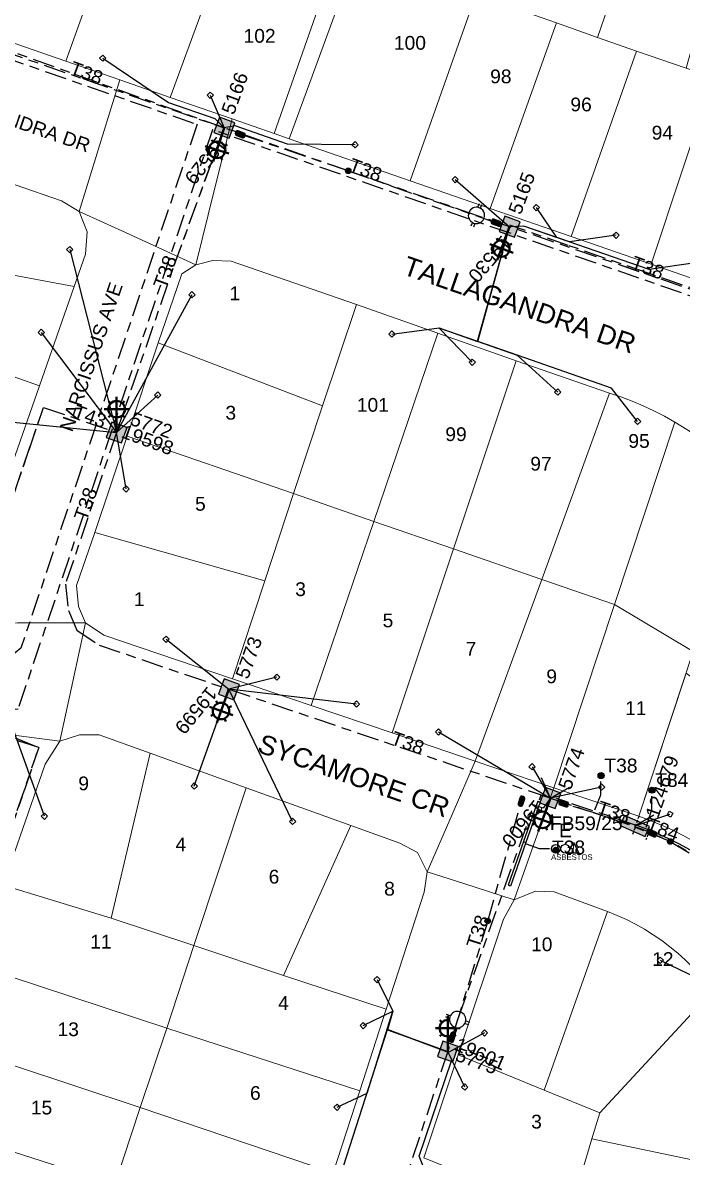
# Model space of a CAD drawing. Header units: metres. Extents: x 301341 to 310479, y 6262403 to 6265281.
# Drawn here: x 302919.6 to 303039.4, y 6264522.2 to 6264728.5 of the extents above; entities that cross this region are included whole.
import ezdxf
from ezdxf.enums import TextEntityAlignment as Align

# ---------------------------------------------------------------- set-up
doc = ezdxf.new("R2010")
doc.units = ezdxf.units.M
doc.linetypes.add('Cable Exist UG', pattern=[8.2, 4, -1.2, 1.8, -1.2])
doc.linetypes.add('DASHED', pattern=[0.75, 0.5, -0.25])
doc.layers.get('0').update_dxf_attribs({"color": 6})
for name, color, linetype in [('_User Miscellaneous10', 7, 'Continuous'), ('_User Miscellaneous11', 7, 'Continuous'), ('_User Miscellaneous8', 7, 'Continuous'), ('_User Miscellaneous9', 7, 'Continuous'), ('_User_HV_Exist', 7, 'Continuous'), ('_User_LV_Exist', 7, 'Continuous'), ('_User_SL_Exist', 7, 'Continuous'), ('Duct_SP_EXT', 7, 'Continuous'), ('Equip_LV_EXT', 7, 'Continuous'), ('Equip_SL_EXT', 7, 'Continuous'), ('Equip_SP_SL_EXT', 7, 'Continuous'), ('Mains_HV_EXT', 7, 'Continuous'), ('Mains_LV_EXT', 7, 'Continuous'), ('Mains_SL_EXT', 7, 'Continuous'), ('Services_SP_EXT', 7, 'Continuous'), ('SupportsUG_SP_LV_EXT', 7, 'Continuous'), ('SupportsUG_SP_LV_SL_EXT', 7, 'Continuous'), ('Trench_SP_EXT', 7, 'Continuous')]:
    doc.layers.add(name, color=color, linetype=linetype)
for name, color, linetype, lineweight in [('Cadastre Buildings_SP_EXT', 9, 'Continuous', 5), ('Cadastre Land Parcels_SP_EXT', 9, 'Continuous', 5), ('Cadastre Road Names_SP_HV_LV_SL_EXT', 9, 'Continuous', 5), ('Cadastre Roads_SP_EXT', 9, 'Continuous', 5)]:
    doc.layers.add(name, color=color, linetype=linetype, lineweight=lineweight)
doc.layers.add('UNKNOWN_FEATURES', color=1, linetype='DASHED', plot=False)
doc.styles.add('COLUMN_LABEL', font='arial.ttf')
doc.styles.add('iecARIAL', font='arial.ttf', dxfattribs={"height": 2})
doc.styles.add('iecNAME', font='times.ttf')
doc.styles.add('POLE_LABEL', font='arial.ttf')
doc.styles.get("Standard").update_dxf_attribs({"font": 'arial.ttf'})

# ---------------------------------------------------------------- blocks, each defined once
blk = doc.blocks.new('COLUMN_EXT')
blk.add_hatch(color=256).paths.add_polyline_path([(-1.49, 1.48), (-1.49, -1.49), (1.48, -1.49), (1.48, 1.48)])
blk.add_lwpolyline([(-1.49, -1.49), (1.48, -1.49), (1.48, 1.48), (-1.49, 1.48)], close=True)
for tag, height, style, flags, p in [('ASSET_NUM', 2.5, 'COLUMN_LABEL', 8, (2, 2)), ('STRUCTURE_PLANT_NUMBER', 0.2, 'POLE_LABEL', 9, (1.81, 0.03)), ('STREET_CODE', 0.2, 'COLUMN_LABEL', 9, (1.81, -0.2))]:
    blk.add_attdef(tag, text='', height=height, dxfattribs=dict(style=style, flags=flags)).set_placement(p, align=Align.MIDDLE_LEFT)
at = {"flags": 9}
for tag, p in [('COLUMN_TYPE', (1.81, -0.4)), ('OWNED_BY', (1.81, -0.6)), ('STATE', (1.81, -0.8)), ('USAGE', (1.81, -1)), ('STREETNAME', (1.81, -1.6)), ('SUBURB', (1.81, -1.8)), ('LEGEND', (1.81, -1.2)), ('LOCATION', (1.81, -1.4)), ('NOTES', (1.81, -2))]:
    blk.add_attdef(tag, text='', height=0.2, dxfattribs=at).set_placement(p, align=Align.MIDDLE_LEFT)
at = {"flags": 1}
blk.add_attdef('Z', (1.81, -2.35), '', height=0.2, dxfattribs=at)
blk = doc.blocks.new('PILLAR_EXT')
blk.add_hatch(color=256).paths.add_polyline_path([(-2.475, 0.99), (-2.475, -0.99), (2.475, -0.99), (2.475, 0.99)])
blk.add_lwpolyline([(-2.475, -0.99), (2.475, -0.99), (2.475, 0.99), (-2.475, 0.99)], close=True)
at = {"style": 'iecARIAL', "flags": 8}
blk.add_attdef('ASSET_NUM', (1.5, 3.5), '', height=2.5, dxfattribs=at)
for tag, p, flags in [('OWNED_BY', (0, -0.2), 9), ('STATE', (0, -0.4), 9), ('SUPPORT_TYPE', (0, -0.6), 9), ('STREETNAME', (0, -1.8), 9), ('SUBURB', (0, -2), 1), ('USAGE', (0, -0.8), 9), ('LEGEND', (0, -1), 9), ('LOCATION', (0, -1.2), 9), ('NOTES', (0, -1.4), 9), ('PARENT', (0, -1.6), 9)]:
    blk.add_attdef(tag, p, '', height=0.2, dxfattribs=dict(flags=flags))
blk = doc.blocks.new('DUCT_EXT')
blk.add_circle((0, 0.8), 0.8)
at = {"flags": 1}
blk.add_attdef('Z', (0, 0), '', height=0.2, dxfattribs=at)
at = {"flags": 9}
for tag, p in [('DUCT_CODE', (0, 0)), ('XSECT_TYPE', (0, -0.2)), ('STATE', (0, -0.6)), ('FB_REFERENCE', (0, -0.4)), ('NOTES', (0, -0.8))]:
    blk.add_attdef(tag, text='', height=0.2, dxfattribs=at).set_placement(p, align=Align.MIDDLE_LEFT)
blk = doc.blocks.new('SL_LANTERN_EXT')
at = {"lineweight": 40}
for p, q in [((0, 1.97), (0, 6.47)), ((-2.25, 4.22), (2.25, 4.22)), ((-1.46, 5.68), (-1.06, 5.28)), ((1.46, 5.68), (1.06, 5.28)), ((-1.46, 2.76), (-1.06, 3.16)), ((0, 0), (0, 2.72)), ((1.46, 2.76), (1.06, 3.16))]:
    blk.add_line(p, q, dxfattribs=at)
blk.add_circle((0, 4.22), 1.5, dxfattribs=at)
at = {"style": 'iecARIAL', "flags": 8}
blk.add_attdef('ASSET_NUM', (1.5, 1.5), '', height=2.5, dxfattribs=at)
for tag, p, height, flags in [('OPERATING_VOLTAGE', (0.98, -1.65), 0.2, 9), ('ORIENTATION', (0.98, -1.85), 0.2, 9), ('OWNED_BY', (0.98, -2.05), 0.2, 9), ('STATE', (0.98, -2.25), 0.2, 9), ('CONSTRUCTED_VOLTAGE', (0.98, -0.65), 0.2, 9), ('CONTROL_TYPE', (0.98, -0.85), 0.2, 9), ('LANTERN_PURPOSE', (0.98, -1.05), 0.2, 9), ('LANTERN_TYPE', (0.98, -1.25), 0.2, 9), ('NO_PHASES', (0.98, -1.45), 0.2, 9), ('LNUMBER', (2.18, -3.25), 2.5, 8), ('USAGE', (0.98, -2.45), 0.2, 9), ('CEXIST', (0.98, -2.65), 0.2, 9), ('CNEW', (0.98, -2.85), 0.2, 9), ('CNUMBER', (0.98, -3.05), 0.2, 9), ('CREMOVE', (0.98, -3.25), 0.2, 9), ('CREPLACE', (0.98, -3.45), 0.2, 9), ('LKINGHEIGHT', (0.98, -3.65), 0.2, 9), ('LBRACKET', (0.98, -3.85), 0.2, 9), ('LBRACKETVOCAB', (0.98, -4.05), 0.2, 9), ('LCATEGORY', (0.98, -4.25), 0.2, 9), ('LCHARGE1', (0.98, -4.45), 0.2, 9), ('LCHARGE1PERCENT', (0.98, -4.65), 0.2, 9), ('LCHARGE2', (0.98, -4.85), 0.2, 9), ('LCHARGE2PERCENT', (0.98, -5.05), 0.2, 9), ('LCHARGE3', (0.98, -5.25), 0.2, 9), ('LCHARGE3PERCENT', (0.98, -5.45), 0.2, 9), ('LEXIST', (0.98, -5.65), 0.2, 9), ('LLAMP', (0.98, -5.85), 0.2, 9), ('LLAMPVOCAB', (0.98, -6.05), 0.2, 9), ('LMAST', (0.98, -6.25), 0.2, 9), ('LMASTVOCAB', (0.98, -6.45), 0.2, 9), ('LNEW', (0.98, -6.65), 0.2, 9), ('LANTNUMBER', (0.98, -6.85), 0.2, 9), ('LOUTREACH', (0.98, -7.25), 0.2, 9), ('LOUTREACHVOCAB', (0.98, -7.45), 0.2, 9), ('LRATECODE', (0.98, -7.65), 0.2, 9), ('LREMOVE', (0.98, -7.85), 0.2, 9), ('LREPLACE', (0.98, -8.05), 0.2, 9), ('LTYPE', (0.98, -8.25), 0.2, 9), ('LTYPEVOCAB', (0.98, -8.45), 0.2, 9), ('STREETNAME', (0.98, -9.25), 0.2, 9), ('SUBURB', (0.98, -9.45), 0.2, 1), ('LEGEND', (0.98, -8.65), 0.2, 9), ('LOCATION', (0.98, -8.85), 0.2, 9), ('NOTES', (0.98, -9.05), 0.2, 9)]:
    blk.add_attdef(tag, p, '', height=height, dxfattribs=dict(flags=flags))
blk = doc.blocks.new('CCP_EXT')
at = {"flags": 9}
for tag, p in [('STATE', (0, -1.8)), ('NOTES', (0, -2))]:
    blk.add_attdef(tag, text='', height=0.2, dxfattribs=at).set_placement(p, align=Align.MIDDLE_LEFT)
blk.add_wipeout([(0, 0.57), (0.57, 0), (0, -0.57), (-0.57, 0)])
blk.add_lwpolyline([(-0.57, 0), (0, 0.57), (0.57, 0), (0, -0.57), (-0.57, 0)])
at = {"flags": 1}
blk.add_attdef('Z', (0, 0), '', height=0.2, dxfattribs=at)
at = {"flags": 9}
for tag, p in [('CCP_TYPE', (0, 0)), ('CONSTRUCTED_VOLTAGE', (0, -0.2)), ('OPERATING_VOLTAGE', (0, -0.6)), ('ORIENTATION', (0, -0.8)), ('OWNED_BY', (0, -1)), ('NO_PHASES', (0, -0.4)), ('USAGE', (0, -1.2)), ('LEGEND', (0, -1.4)), ('LIFE_SUPPORT', (0, -1.6))]:
    blk.add_attdef(tag, text='', height=0.2, dxfattribs=at).set_placement(p, align=Align.MIDDLE_LEFT)
blk = doc.blocks.new('SL_STJ_EXT')
h = blk.add_hatch(color=256)
edge = h.paths.add_edge_path()
edge.add_ellipse((-0.59, 0.13), major_axis=(0.226, 0.226), ratio=1, start_angle=45, end_angle=135)
edge.add_line((-0.91, 0.13), (-0.91, -0.13))
edge.add_ellipse((-0.59, -0.13), major_axis=(0.226, 0.226), ratio=1, start_angle=135, end_angle=225)
edge.add_line((-0.59, -0.45), (0.59, -0.45))
edge.add_ellipse((0.59, -0.13), major_axis=(-0.226, 0.226), ratio=1, start_angle=135, end_angle=225)
edge.add_line((0.91, -0.13), (0.91, 0.13))
edge.add_ellipse((0.59, 0.13), major_axis=(-0.226, 0.226), ratio=1, start_angle=225, end_angle=315)
edge.add_line((0.59, 0.45), (-0.59, 0.45))
blk.add_lwpolyline([(-0.91, 0.13), (-0.91, -0.13, 0.414214), (-0.59, -0.45), (0.59, -0.45, 0.414214), (0.91, -0.13), (0.91, 0.13, 0.414214), (0.59, 0.45), (-0.59, 0.45, 0.414214)], format="xyb", close=True)
at = {"flags": 1}
blk.add_attdef('Z', (0, 0), '', height=0.2, dxfattribs=at)
at = {"flags": 9}
for tag, p in [('ORIENTATION', (0, 0)), ('USAGE', (0, -0.2)), ('LEGEND', (0, -0.4)), ('NOTES', (0, -0.6))]:
    blk.add_attdef(tag, text='', height=0.2, dxfattribs=at).set_placement(p, align=Align.MIDDLE_LEFT)
blk = doc.blocks.new('LV_STJ_EXT')
h = blk.add_hatch(color=256)
edge = h.paths.add_edge_path()
edge.add_ellipse((-0.59, 0.13), major_axis=(0.226, 0.226), ratio=1, start_angle=45, end_angle=135)
edge.add_line((-0.91, 0.13), (-0.91, -0.13))
edge.add_ellipse((-0.59, -0.13), major_axis=(0.226, 0.226), ratio=1, start_angle=135, end_angle=225)
edge.add_line((-0.59, -0.45), (0.59, -0.45))
edge.add_ellipse((0.59, -0.13), major_axis=(-0.226, 0.226), ratio=1, start_angle=135, end_angle=225)
edge.add_line((0.91, -0.13), (0.91, 0.13))
edge.add_ellipse((0.59, 0.13), major_axis=(-0.226, 0.226), ratio=1, start_angle=225, end_angle=315)
edge.add_line((0.59, 0.45), (-0.59, 0.45))
blk.add_lwpolyline([(-0.91, 0.13), (-0.91, -0.13, 0.414214), (-0.59, -0.45), (0.59, -0.45, 0.414214), (0.91, -0.13), (0.91, 0.13, 0.414214), (0.59, 0.45), (-0.59, 0.45, 0.414214)], format="xyb", close=True)
at = {"flags": 1}
blk.add_attdef('Z', (0, 0), '', height=0.2, dxfattribs=at)
at = {"flags": 9}
for tag, p in [('ORIENTATION', (0, 0)), ('USAGE', (0, -0.2)), ('LEGEND', (0, -0.4)), ('NOTES', (0, -0.6))]:
    blk.add_attdef(tag, text='', height=0.2, dxfattribs=at).set_placement(p, align=Align.MIDDLE_LEFT)
blk = doc.blocks.new('WARNING_FEATURE_EXT')
at = {"color": 0}
blk.add_lwpolyline([(-0.99, 0), (0, 1.99), (1, 0)], close=True, dxfattribs=at)
at = {"color": 0, "insert": (0, 0.87), "char_height": 1.5, "attachment_point": 5, "line_spacing_factor": 1.5, "style": 'iecNAME'}
blk.add_mtext_dynamic_manual_height_columns('!', width=1.5, gutter_width=4, heights=[0], dxfattribs=at)
at = {"color": 0, "flags": 1}
for tag, p in [('STATE', (1.19, 2.01)), ('HAZMAT_ID', (1.19, 0.72))]:
    blk.add_attdef(tag, p, '', height=0.8, dxfattribs=at)
at = {"color": 0}
blk.add_attdef('WARNING_TYPE', text='', height=0.8, dxfattribs=at).set_placement((-4.07, -1.22), (4.88, -1.22), align=Align.ALIGNED)
at = {"color": 0, "flags": 1}
blk.add_attdef('WARNING_DESC', text='', height=0.8, dxfattribs=at).set_placement((1.19, -0.56), align=Align.MIDDLE_CENTER)
blk = doc.blocks.new('LV_UG_LINKS_OPEN_EXT')
for p, q in [((-0.25, 1.47), (-0.25, 2.22)), ((0.25, 1.47), (0.25, 2.22)), ((-0.25, -1.47), (-0.25, -2.22)), ((0.25, -1.47), (0.25, -2.22))]:
    blk.add_line(p, q)
at = {"flags": 9}
for tag, p in [('ACTUAL_STATUS', (0, 0)), ('CONSTRUCTED_VOLTAGE', (0, -0.2)), ('OPERATING_VOLTAGE', (0, -0.6)), ('ORIENTATION', (0, -0.8)), ('STATE', (0, -1)), ('SWITCH_TYPE', (0, -1.2)), ('NO_PHASES', (0, -0.4)), ('USAGE', (0, -1.4)), ('NOTES', (0, -1.6))]:
    blk.add_attdef(tag, text='', height=0.2, dxfattribs=at).set_placement(p, align=Align.MIDDLE_LEFT)
at = {"flags": 1}
blk.add_attdef('Z', (0, 0), '', height=0.2, dxfattribs=at)
blk.add_wipeout([(-0.25, 1.47), (-0.43, 1.43), (-0.61, 1.36), (-0.77, 1.28), (-0.93, 1.17), (-1.07, 1.05), (-1.19, 0.9), (-1.29, 0.75), (-1.38, 0.58), (-1.44, 0.4), (-1.48, 0.22), (-1.49, 0.03), (-1.49, -0.16), (-1.45, -0.34), (-1.4, -0.52), (-1.32, -0.69), (-1.23, -0.85), (-1.11, -1), (-0.98, -1.13), (-0.83, -1.24), (-0.66, -1.34), (-0.49, -1.41), (-0.31, -1.46), (-0.13, -1.49), (0.06, -1.49), (0.25, -1.47), (0.43, -1.43), (0.61, -1.36), (0.77, -1.28), (0.93, -1.17), (1.07, -1.05), (1.19, -0.9), (1.29, -0.75), (1.38, -0.58), (1.44, -0.4), (1.48, -0.22), (1.49, -0.03), (1.49, 0.16), (1.45, 0.34), (1.4, 0.52), (1.32, 0.69), (1.23, 0.85), (1.11, 1), (0.98, 1.13), (0.83, 1.24), (0.66, 1.34), (0.49, 1.41), (0.31, 1.46), (0.13, 1.49), (-0.06, 1.49)])
blk.add_lwpolyline([(0, -1.49, 1), (0, 1.49, 1)], format="xyb", close=True)
blk = doc.blocks.new('CABLE_LARGE_EXT')
h = blk.add_hatch(color=256)
edge = h.paths.add_edge_path()
edge.add_arc((0, 0.55), 0.55, 0, 360)
blk.add_circle((0, 0.55), 0.55)
at = {"flags": 1}
blk.add_attdef('Z', (0, 0), '', height=0.2, dxfattribs=at)
at = {"flags": 9}
for tag, p in [('COND_CODE', (0, 0)), ('STATE', (0, -0.4)), ('XSECT_SIZE', (0, -0.6)), ('FB_REFERENCE', (0, -0.2)), ('NOTES', (0, -0.8))]:
    blk.add_attdef(tag, text='', height=0.2, dxfattribs=at).set_placement(p, align=Align.MIDDLE_LEFT)
blk = doc.blocks.new('CONNECTOR_NODE_EXT')
h = blk.add_hatch(color=256)
edge = h.paths.add_edge_path()
edge.add_arc((0, 0), 0.5, 0, 360)
blk.add_circle((0, 0), 0.5)
at = {"flags": 1}
blk.add_attdef('Z', (0, 0), '', height=0.2, dxfattribs=at)
at = {"flags": 9}
for tag, p in [('CONNECTOR_TYPE', (0, 0)), ('CONSTRUCTED_VOLTAGE', (0, -0.2)), ('OPERATING_VOLTAGE', (0, -0.6)), ('ORIENTATION', (0, -0.8)), ('SUBTYPE', (0, -1)), ('NO_PHASES', (0, -0.4)), ('USAGE', (0, -1.2)), ('NOTES', (0, -1.4))]:
    blk.add_attdef(tag, text='', height=0.2, dxfattribs=at).set_placement(p, align=Align.MIDDLE_LEFT)

msp = doc.modelspace()

# ---------------------------------------------------------------- linework, layer by layer
at = {"layer": '_User Miscellaneous10'}
for points in [[(303033.86, 6264587.85), (303033.86, 6264585.4), (303032.79, 6264582.19)], [(303015.33, 6264578.3), (303013.52, 6264578.3), (303011.11, 6264579.14)]]:
    msp.add_lwpolyline(points, dxfattribs=at)
at = {"layer": '_User Miscellaneous11', "linetype": 'Cable Exist UG'}
for points in [[(303015.47, 6264587.51), (303019.38, 6264589.73)], [(303031.01, 6264582.57), (303030.96, 6264582.59), (303015.56, 6264587.78)], [(303030.83, 6264582.45), (303034.89, 6264584.78)], [(303051.24, 6264570.34), (303049.6, 6264571.81), (303047.94, 6264573.21), (303046.23, 6264574.54), (303044.47, 6264575.8), (303042.66, 6264576.99), (303040.81, 6264578.11), (303038.91, 6264579.15), (303036.98, 6264580.13), (303035.01, 6264581.03), (303033, 6264581.84), (303031.01, 6264582.57)]]:
    msp.add_lwpolyline(points, dxfattribs=at)
at = {"layer": '_User_SL_Exist', "linetype": 'Cable Exist UG'}
for points in [[(303004.09, 6264565.16), (303010.22, 6264586.96)], [(303037.25, 6264579.61), (303045.47, 6264574.71), (303051.77, 6264569.39), (303056.83, 6264563.75), (303061.32, 6264557.77)]]:
    msp.add_lwpolyline(points, dxfattribs=at)
at = {"layer": 'Cadastre Buildings_SP_EXT', "linetype": 'Continuous'}
msp.add_lwpolyline([(302936.31, 6264517.28), (302901.03, 6264528.61), (302896.2, 6264514.74), (302931.4, 6264502.47), (302936.31, 6264517.28)], close=True, dxfattribs=at)
at = {"layer": 'Cadastre Land Parcels_SP_EXT', "linetype": 'Continuous'}
for points in [[(303036.03, 6264760.67), (303022.2, 6264765.6), (303009.63, 6264730.87), (303016.59, 6264728.42), (303024.04, 6264725.79), (303036.03, 6264760.67)], [(303050.23, 6264756.05), (303039.55, 6264759.43), (303036.03, 6264760.67), (303024.04, 6264725.79), (303031.13, 6264723.31), (303040.16, 6264720.18), (303050.23, 6264756.05)], [(302955.87, 6264740.8), (302936.78, 6264747.54), (302927.41, 6264721.47), (302937.23, 6264718.05), (302946.36, 6264714.87), (302955.87, 6264740.8)], [(302958.82, 6264739.74), (302955.87, 6264740.8), (302946.36, 6264714.87), (302957.63, 6264710.97), (302965.27, 6264708.33), (302974.37, 6264734.23), (302958.82, 6264739.74)], [(302994.94, 6264735.98), (302980.36, 6264741.11), (302968, 6264707.38), (302989.97, 6264699.72), (303001.91, 6264733.55), (302994.94, 6264735.98)], [(303009.63, 6264730.87), (303001.91, 6264733.55), (302989.97, 6264699.72), (303004.55, 6264694.67), (303016.59, 6264728.42), (303009.63, 6264730.87)], [(303024.04, 6264725.79), (303016.59, 6264728.42), (303004.55, 6264694.67), (303019.26, 6264689.58), (303031.13, 6264723.31), (303024.04, 6264725.79)], [(303045.08, 6264718.47), (303040.16, 6264720.18), (303031.13, 6264723.31), (303019.26, 6264689.58), (303033.78, 6264684.54), (303045.08, 6264718.47)], [(303056.52, 6264702.29), (303060.51, 6264713.07), (303045.08, 6264718.47), (303033.78, 6264684.54), (303048.06, 6264679.62), (303056.52, 6264702.29)], [(302929.84, 6264694.14), (302926.61, 6264696.07), (302901.33, 6264704.8), (302895.16, 6264686.99), (302895.81, 6264686.68), (302928.92, 6264680.52), (302930.99, 6264686.36), (302931.31, 6264690.46), (302929.84, 6264694.14)], [(302928.92, 6264680.52), (302895.81, 6264686.68), (302895.16, 6264686.99), (302890.6, 6264673.8), (302922.64, 6264662.47), (302928.92, 6264680.52)], [(302980.24, 6264677.22), (302957.44, 6264685.09), (302954.14, 6264685.23), (302951.05, 6264684.47), (302948.48, 6264682.82), (302947.63, 6264680.3), (302944.23, 6264670.24), (302974.07, 6264658.81), (302980.24, 6264677.22)], [(302995, 6264672.02), (302980.24, 6264677.22), (302974.07, 6264658.81), (302968.81, 6264642.85), (302983.38, 6264637.81), (302995, 6264672.02)], [(302922.64, 6264662.47), (302890.6, 6264673.8), (302885.25, 6264658.34), (302917.34, 6264647.36), (302922.64, 6264662.47)], [(303009.28, 6264667), (302995, 6264672.02), (302983.38, 6264637.81), (302997.87, 6264632.8), (303009.28, 6264667)], [(302974.07, 6264658.81), (302944.23, 6264670.24), (302938.55, 6264653.32), (302968.81, 6264642.85), (302974.07, 6264658.81)], [(303026.24, 6264661.1), (303009.28, 6264667), (302997.87, 6264632.8), (303013.89, 6264627.25), (303026.24, 6264661.1)], [(303027.11, 6264622.67), (303038.09, 6264655.86), (303036.23, 6264656.91), (303034.3, 6264657.89), (303032.33, 6264658.81), (303030.32, 6264659.66), (303028.29, 6264660.42), (303026.24, 6264661.1), (303013.89, 6264627.25), (303027.11, 6264622.67)], [(303052.21, 6264646.61), (303044.52, 6264651.67), (303042.42, 6264653.11), (303040.29, 6264654.51), (303038.09, 6264655.86), (303027.11, 6264622.67), (303041.44, 6264614.17), (303052.21, 6264646.61)], [(302968.81, 6264642.85), (302938.55, 6264653.32), (302932.67, 6264635.8), (302963.59, 6264627.01), (302968.81, 6264642.85)], [(302983.38, 6264637.81), (302968.81, 6264642.85), (302963.59, 6264627.01), (302957.71, 6264609.17), (302972.01, 6264604.31), (302983.38, 6264637.81)], [(302997.87, 6264632.8), (302983.38, 6264637.81), (302972.01, 6264604.31), (302986.72, 6264599.34), (302997.87, 6264632.8)], [(302963.59, 6264627.01), (302932.67, 6264635.8), (302929.37, 6264626.13), (302929.75, 6264622.33), (302931.01, 6264619.36), (302934.35, 6264617.12), (302957.71, 6264609.17), (302963.59, 6264627.01)], [(303013.89, 6264627.25), (302997.87, 6264632.8), (302986.72, 6264599.34), (303001.83, 6264594.21), (303013.89, 6264627.25)], [(303027.11, 6264622.67), (303013.89, 6264627.25), (303001.83, 6264594.21), (303016.11, 6264589.39), (303027.11, 6264622.67)], [(303041.44, 6264614.17), (303027.11, 6264622.67), (303016.11, 6264589.39), (303031.52, 6264584.19), (303041.44, 6264614.17)], [(303060.32, 6264595.33), (303050.22, 6264602.77), (303040.13, 6264610.21), (303031.52, 6264584.19), (303033.62, 6264583.43), (303035.68, 6264582.59), (303037.71, 6264581.66), (303039.71, 6264580.66), (303041.66, 6264579.58), (303043.57, 6264578.43), (303045.43, 6264577.2), (303047.25, 6264575.9), (303049.01, 6264574.53), (303050.72, 6264573.1), (303052.38, 6264571.6), (303060.32, 6264595.33)], [(302942.77, 6264595.65), (302933.49, 6264598.98), (302929.89, 6264599.01), (302926.31, 6264597.84), (302923.69, 6264593.68), (302916.03, 6264571.66), (302935.68, 6264565.67), (302942.77, 6264595.65)], [(302960.2, 6264589.38), (302942.77, 6264595.65), (302935.68, 6264565.67), (302950.71, 6264560.68), (302960.2, 6264589.38)], [(302979.22, 6264582.55), (302960.2, 6264589.38), (302950.71, 6264560.68), (302966.97, 6264555.28), (302979.22, 6264582.55)], [(302993.09, 6264574.12), (302991.32, 6264577.59), (302988.09, 6264579.33), (302979.22, 6264582.55), (302966.97, 6264555.28), (302985.65, 6264549.16), (302992.56, 6264570.41), (302993.09, 6264574.12)], [(302935.68, 6264565.67), (302916.03, 6264571.66), (302910.98, 6264557.14), (302945.75, 6264545.67), (302950.71, 6264560.68), (302935.68, 6264565.67)], [(303025.84, 6264566.86), (303016.17, 6264570.47), (303012.77, 6264570.6), (303008.89, 6264569.03), (303006.96, 6264565.49), (302998.74, 6264540.81), (303014.37, 6264534.4), (303025.84, 6264566.86)], [(303044.92, 6264552.42), (303043.8, 6264553.91), (303042.6, 6264555.34), (303041.34, 6264556.72), (303040.02, 6264558.04), (303038.63, 6264559.29), (303037.2, 6264560.49), (303035.71, 6264561.61), (303034.17, 6264562.67), (303032.58, 6264563.66), (303030.95, 6264564.57), (303029.28, 6264565.41), (303027.58, 6264566.17), (303025.84, 6264566.86), (303014.37, 6264534.4), (303024.44, 6264530.29), (303044.92, 6264552.42)], [(302966.97, 6264555.28), (302950.71, 6264560.68), (302945.75, 6264545.67), (302980.84, 6264534.27), (302985.65, 6264549.16), (302966.97, 6264555.28)], [(302945.75, 6264545.67), (302910.98, 6264557.14), (302905.98, 6264542.82), (302940.94, 6264531.28), (302945.75, 6264545.67)], [(303051.18, 6264538.87), (303050.99, 6264539.65), (303050.48, 6264541.35), (303049.9, 6264543.03), (303049.24, 6264544.68), (303048.52, 6264546.3), (303047.72, 6264547.89), (303046.86, 6264549.44), (303045.93, 6264550.95), (303044.92, 6264552.42), (303024.44, 6264530.29), (303023.03, 6264525.57), (303051.35, 6264519.64), (303051.82, 6264522.05), (303052.09, 6264523.8), (303052.27, 6264525.57), (303052.39, 6264527.34), (303052.42, 6264529.12), (303052.37, 6264530.89), (303052.25, 6264532.66), (303052.05, 6264534.43), (303051.77, 6264536.18), (303051.42, 6264537.92), (303051.18, 6264538.87)], [(302980.84, 6264534.27), (302945.75, 6264545.67), (302940.94, 6264531.28), (302976.03, 6264519.38), (302980.84, 6264534.27)], [(302940.94, 6264531.28), (302905.98, 6264542.82), (302901.03, 6264528.61), (302936.31, 6264517.28), (302940.94, 6264531.28)], [(303023.03, 6264525.57), (303024.44, 6264530.29), (303014.37, 6264534.4), (302998.74, 6264540.81), (302992.5, 6264522.1), (303018.82, 6264511.46), (303023.03, 6264525.57)], [(302976.03, 6264519.38), (302940.94, 6264531.28), (302936.31, 6264517.28), (302971.42, 6264505.28), (302976.03, 6264519.38)], [(303051.35, 6264519.64), (303023.03, 6264525.57), (303018.82, 6264511.46), (303017.59, 6264507.45), (303047.53, 6264501.14), (303051.35, 6264519.64)]]:
    msp.add_lwpolyline(points, close=True, dxfattribs=at)
at = {"layer": 'Duct_SP_EXT'}
for p, q in [((303013.17, 6264586.93), (303010.58, 6264579.59)), ((303013.63, 6264586.77), (303011.03, 6264579.43)), ((303013.17, 6264586.93), (303013.4, 6264586.85)), ((303013.63, 6264586.77), (303013.4, 6264586.85)), ((303010.58, 6264579.59), (303007.78, 6264571.68)), ((303011.03, 6264579.43), (303008.23, 6264571.52)), ((303010.58, 6264579.59), (303010.8, 6264579.51)), ((303011.03, 6264579.43), (303010.8, 6264579.51)), ((303007.78, 6264571.68), (303008, 6264571.6)), ((303008.23, 6264571.52), (303008, 6264571.6))]:
    msp.add_line(p, q, dxfattribs=at)
at = {"layer": 'Mains_LV_EXT', "linetype": 'Cable Exist UG'}
msp.add_lwpolyline([(302912.23, 6264622.08), (302913.2, 6264626.64), (302914.38, 6264632.18), (302923.37, 6264658.53), (302936.65, 6264653.98)], dxfattribs=at)
at = {"layer": 'Mains_LV_EXT', "linetype": 'Cable Exist UG', "flags": 128}
for points in [[(303015.47, 6264587.51), (303024.7, 6264584.39), (303030.83, 6264582.45)], [(303033.88, 6264581.1), (303033.47, 6264581.31), (303033.47, 6264581.31), (303032.1, 6264581.85), (303030.84, 6264582.31)], [(303033.93, 6264581.14), (303035.37, 6264580.44), (303036.55, 6264579.92), (303038.08, 6264579.24), (303045.61, 6264574.62), (303051.7, 6264569.47), (303056.53, 6264564.21), (303059.17, 6264560.3)]]:
    msp.add_lwpolyline(points, dxfattribs=at)
at = {"layer": 'Mains_SL_EXT', "linetype": 'Cable Exist UG'}
msp.add_lwpolyline([(302912.03, 6264616.08), (302913.11, 6264626.19), (302915.45, 6264635.3), (302923.37, 6264658.53), (302936.65, 6264653.98)], dxfattribs=at)
at = {"layer": 'Services_SP_EXT'}
for points in [[(302917.25, 6264655.9), (302936.65, 6264653.98)], [(302993.89, 6264516.85), (302991.62, 6264522.44), (302997.55, 6264539.95), (302996.84, 6264541.45)]]:
    msp.add_lwpolyline(points, dxfattribs=at)
at = {"layer": 'Trench_SP_EXT', "linetype": 'Cable Exist UG'}
msp.add_lwpolyline([(303015.44, 6264587.52), (303013.71, 6264588.05), (303013.44, 6264587.15)], dxfattribs=at)
at = {"layer": 'UNKNOWN_FEATURES'}
for points in [[(303031.56, 6264584.18), (303030.33, 6264580.72)], [(303033.45, 6264581.66), (303032.84, 6264579.9)]]:
    msp.add_lwpolyline(points, dxfattribs=at)

# ---------------------------------------------------------------- block references
at = {"layer": '_User Miscellaneous10'}
for name, p in [('CABLE_LARGE_EXT', (303033.93, 6264588.39)), ('DUCT_EXT', (303016.47, 6264577.49)), ('CABLE_LARGE_EXT', (303016.47, 6264577.49)), ('DUCT_EXT', (303018.17, 6264577.5))]:
    msp.add_blockref(name, p, dxfattribs=at)
at = {"layer": '_User_SL_Exist'}
for p, rotation in [((303010.22, 6264586.96), 73.22746215362649), ((303017.89, 6264586.52), 161.7022173670384)]:
    msp.add_blockref('SL_STJ_EXT', p, dxfattribs=dict(at, rotation=rotation))
msp.add_blockref('CONNECTOR_NODE_EXT', (303037.25, 6264579.61), dxfattribs=at)
at = {"layer": 'Duct_SP_EXT'}
ref = msp.add_blockref('WARNING_FEATURE_EXT', (303019.67, 6264577.5), dxfattribs=at)
ref.add_attrib('WARNING_TYPE', 'ASBESTOS', (303015.61, 6264576.28), dxfattribs={"layer": '0', "height": 1})
at = {"layer": 'Equip_LV_EXT', "rotation": 335.537799378494}
msp.add_blockref('LV_STJ_EXT', (303033.93, 6264581.14), dxfattribs=at)
at = {"layer": 'Equip_SL_EXT'}
for p, rotation in [((302959.12, 6264708.18), 160.0885681354503), ((303005.62, 6264692.11), 339.5648781842958), ((302997.63, 6264544.03), 251.8389827673614)]:
    msp.add_blockref('SL_STJ_EXT', p, dxfattribs=dict(at, rotation=rotation))
for p in [(302978.74, 6264701.53), (303004.09, 6264565.16)]:
    msp.add_blockref('CONNECTOR_NODE_EXT', p, dxfattribs=at)
at = {"layer": 'Equip_SP_SL_EXT'}
ref = msp.add_blockref('SL_LANTERN_EXT', (302956.19, 6264709.37), dxfattribs=dict(at, rotation=162.3060518588659))
ref.add_attrib('ASSET_NUM', '19529', dxfattribs={"layer": '_User Miscellaneous9', "height": 2.5, "rotation": 231.4572, "style": 'iecARIAL'}).set_placement((302954.3, 6264708.4), align=Align.BOTTOM_LEFT)
ref = msp.add_blockref('SL_LANTERN_EXT', (303008.04, 6264691.36), dxfattribs=dict(at, rotation=159.6844055342973))
ref.add_attrib('ASSET_NUM', '19530', dxfattribs={"layer": '_User Miscellaneous9', "height": 2.5, "rotation": 229.236, "style": 'iecARIAL'}).set_placement((303006.11, 6264690.47), align=Align.BOTTOM_LEFT)
ref = msp.add_blockref('SL_LANTERN_EXT', (302936.65, 6264653.98), dxfattribs=at)
ref.add_attrib('ASSET_NUM', '19598', dxfattribs={"layer": '0', "height": 2.5, "rotation": 339.7907, "style": 'iecARIAL'}).set_placement((302938.15, 6264655.48), align=Align.TOP_LEFT)
ref = msp.add_blockref('SL_LANTERN_EXT', (302957.07, 6264607.29), dxfattribs=dict(at, rotation=160.0205407563735))
ref.add_attrib('ASSET_NUM', '19599', dxfattribs={"layer": '0', "height": 2.5, "rotation": 230.7028, "style": 'iecARIAL'}).set_placement((302955.14, 6264606.39), align=Align.TOP_LEFT)
ref = msp.add_blockref('SL_LANTERN_EXT', (303015.47, 6264587.51), dxfattribs=dict(at, rotation=160.18428746508))
ref.add_attrib('ASSET_NUM', '19600', dxfattribs={"layer": '_User Miscellaneous9', "height": 2.5, "rotation": 230.8665, "style": 'iecARIAL'}).set_placement((303013.55, 6264586.6), align=Align.MIDDLE_LEFT)
ref = msp.add_blockref('SL_LANTERN_EXT', (302996.84, 6264541.45), dxfattribs=at)
ref.add_attrib('ASSET_NUM', '19601', dxfattribs={"layer": '0', "height": 2.5, "rotation": 336.5818, "style": 'iecARIAL'}).set_placement((302998.34, 6264542.95), align=Align.MIDDLE_LEFT)
at = {"layer": 'SupportsUG_SP_LV_EXT'}
ref = msp.add_blockref('PILLAR_EXT', (303030.83, 6264582.45), dxfattribs=dict(at, rotation=336.4519144417649))
ref.add_attrib('ASSET_NUM', '124679', dxfattribs={"layer": '0', "height": 2.5, "rotation": 70.7925, "style": 'iecARIAL'}).set_placement((303033.85, 6264584.08), align=Align.MIDDLE_LEFT)
at = {"layer": 'SupportsUG_SP_LV_SL_EXT'}
ref = msp.add_blockref('COLUMN_EXT', (302956.19, 6264709.36), dxfattribs=dict(at, rotation=159.7224208206575))
ref.add_attrib('ASSET_NUM', '5166', dxfattribs={"layer": '0', "height": 2.5, "rotation": 69.8316, "style": 'COLUMN_LABEL'}).set_placement((302956.78, 6264712), align=Align.MIDDLE_LEFT)
ref = msp.add_blockref('COLUMN_EXT', (303008.04, 6264691.36), dxfattribs=dict(at, rotation=159.6844055256785))
ref.add_attrib('ASSET_NUM', '5165', dxfattribs={"layer": '0', "height": 2.5, "rotation": 69.7927, "style": 'COLUMN_LABEL'}).set_placement((303008.92, 6264693.84), align=Align.MIDDLE_LEFT)
ref = msp.add_blockref('COLUMN_EXT', (302936.65, 6264653.98), dxfattribs=dict(at, rotation=70.34230134525636))
ref.add_attrib('ASSET_NUM', '5772', dxfattribs={"layer": '0', "height": 2.5, "rotation": 340.3061, "style": 'COLUMN_LABEL'}).set_placement((302938.65, 6264654.73), align=Align.BOTTOM_LEFT)
ref = msp.add_blockref('COLUMN_EXT', (302957.07, 6264607.29), dxfattribs=dict(at, rotation=160.0205407654888))
ref.add_attrib('ASSET_NUM', '5773', dxfattribs={"layer": '0', "height": 2.5, "rotation": 70.1296, "style": 'COLUMN_LABEL'}).set_placement((302961.22, 6264608.71), align=Align.BOTTOM_LEFT)
ref = msp.add_blockref('COLUMN_EXT', (303015.47, 6264587.51), dxfattribs=dict(at, rotation=160.1846067753959))
ref.add_attrib('ASSET_NUM', '5774', dxfattribs={"layer": '0', "height": 2.5, "rotation": 70.2933, "style": 'COLUMN_LABEL'}).set_placement((303017.98, 6264589.23), align=Align.MIDDLE_LEFT)
ref = msp.add_blockref('COLUMN_EXT', (302996.84, 6264541.45), dxfattribs=dict(at, rotation=70.48435850017637))
ref.add_attrib('ASSET_NUM', '5775', dxfattribs={"layer": '0', "height": 2.5, "rotation": 340.448, "style": 'COLUMN_LABEL'}).set_placement((302998.84, 6264542.2), align=Align.TOP_LEFT)

# ---------------------------------------------------------------- texts
at = {"layer": '_User Miscellaneous10'}
for s, p in [('T38', (303025.29, 6264592.18)), ('T84', (303034.53, 6264589.53)), ('FB59/25', (303015.39, 6264581.68)), ('E', (303017.05, 6264580.38)), ('T38', (303015.77, 6264577.29))]:
    msp.add_text(s, height=2.5, dxfattribs=at).set_placement(p)
at = {"layer": '_User Miscellaneous8'}
for rotation, p in [(339.7296, (302978.63, 6264701.57)), (339.8, (303029.9, 6264683.8)), (340.1668, (302986.29, 6264597.39)), (341.2067, (303023.72, 6264584.72))]:
    msp.add_text('T38', height=2.5, rotation=rotation, dxfattribs=at).set_placement(p)
at = {"layer": 'Cadastre Land Parcels_SP_EXT'}
for s, p in [('102', (302959.72, 6264724.82)), ('100', (302987.04, 6264723.55)), ('98', (303004.53, 6264717.45)), ('96', (303019.11, 6264712.35)), ('94', (303033.88, 6264707.22)), ('1', (302957.16, 6264678.02)), ('3', (302956.42, 6264656.31)), ('101', (302980.3, 6264657.74)), ('99', (302996.38, 6264652.41)), ('95', (303029.64, 6264651.18)), ('97', (303011.82, 6264647.04)), ('5', (302950.9, 6264639.75)), ('3', (302969.1, 6264624.23)), ('1', (302939.78, 6264622.42)), ('5', (302984.99, 6264618.56)), ('7', (303000.07, 6264613.4)), ('9', (303014.73, 6264608.38)), ('11', (303029.04, 6264602.61)), ('9', (302929.69, 6264588.93)), ('4', (302947.34, 6264577.84)), ('6', (302964.28, 6264571.97)), ('8', (302985.27, 6264569.78)), ('11', (302931.83, 6264560.16)), ('10', (303011.96, 6264559.67)), ('12', (303033.96, 6264556.99)), ('4', (302965.99, 6264549.01)), ('13', (302925.91, 6264544.23)), ('6', (302960.89, 6264532.65)), ('15', (302921.06, 6264530)), ('3', (303011.98, 6264527.44))]:
    msp.add_text(s, height=2.5, dxfattribs=at).set_placement(p)
at = {"layer": 'Cadastre Road Names_SP_HV_LV_SL_EXT'}
msp.add_text('TALLAGANDRA DR', height=3.5, rotation=340.8415, dxfattribs=at).set_placement((302988.4, 6264682.8))
at = {"layer": 'Cadastre Roads_SP_EXT'}
for s, rotation, p in [('TALLAGANDRA DR', 340.8493, (302901.44, 6264715.22)), ('NARCISSUS AVE', 71.0135, (302928.59, 6264653.91))]:
    msp.add_text(s, height=2.5, rotation=rotation, dxfattribs=at).set_placement(p)
at = {"layer": 'Mains_LV_EXT'}
for s, rotation, p in [('T38', 69.9074, (302945.59, 6264679.92)), ('T43', 339.9621, (302928.55, 6264656.76)), ('T38', 70.2729, (302931.18, 6264637.74)), ('T38', 71.9114, (303002.52, 6264560.01))]:
    msp.add_text(s, height=2.5, rotation=rotation, dxfattribs=at).set_placement(p)

# ---------------------------------------------------------------- next in the draw order: block references
at = {"layer": 'Services_SP_EXT'}
for p in [(302934.12, 6264722.01), (302953.67, 6264715.26), (302979.99, 6264706.27), (302998.17, 6264699.94), (303012.9, 6264694.84), (303027.4, 6264689.81), (302928.12, 6264687.22), (302950.33, 6264679), (302922.95, 6264672.16), (302986.69, 6264671.87), (303001.29, 6264666.73), (302944.11, 6264660.77), (303016.81, 6264661.31), (303031.32, 6264655.98), (302938.38, 6264643.71), (302965.76, 6264609.49), (302980.24, 6264604.59), (302995.14, 6264599.54), (303012.14, 6264593.2), (302950.76, 6264589.7), (303024.78, 6264589.52), (302923.53, 6264584.19), (302968.63, 6264583.26), (303035.45, 6264558.03), (302983.97, 6264554.51), (302981.47, 6264546.15), (303003.5, 6264544.82), (302999.9, 6264534.98), (302976.7, 6264531.3)]:
    msp.add_blockref('CCP_EXT', p, dxfattribs=at)
for p, rotation in [((302945.63, 6264616.38), 90.0000000000002), ((303037.21, 6264584.57), 198.4519144750712)]:
    msp.add_blockref('CCP_EXT', p, dxfattribs=dict(at, rotation=rotation))

# ---------------------------------------------------------------- next in the draw order: linework, layer by layer
at = {"layer": '_User Miscellaneous10'}
msp.add_lwpolyline([(303024.61, 6264590.5), (303024.61, 6264588.05), (303023.5, 6264585.33)], dxfattribs=at)
at = {"layer": '_User Miscellaneous11', "linetype": 'Cable Exist UG'}
msp.add_lwpolyline([(303015.47, 6264587.51), (303013.68, 6264591.62)], dxfattribs=at)
at = {"layer": '_User_SL_Exist', "linetype": 'Cable Exist UG'}
for points in [[(302978.74, 6264701.53), (302959.12, 6264708.18)], [(303071.75, 6264659.35), (303047.11, 6264677.84), (303008.04, 6264691.36)], [(303061.83, 6264667.17), (303047.26, 6264678.1), (303033.22, 6264682.94), (303018.7, 6264687.97), (303008.09, 6264691.65)], [(303037.25, 6264579.61), (303029.26, 6264582.83), (303023.45, 6264584.81), (303017.89, 6264586.52)]]:
    msp.add_lwpolyline(points, dxfattribs=at)
at = {"layer": 'Cadastre Buildings_SP_EXT', "linetype": 'Continuous'}
msp.add_lwpolyline([(302936.78, 6264747.54), (302938.7, 6264752.88), (302923.78, 6264758.2), (302929.93, 6264775.62), (302928.82, 6264776.02), (302921.66, 6264778.58), (302894.49, 6264788.17), (302888.44, 6264770.84), (302879.44, 6264745.07), (302879.4, 6264741.87), (302880.95, 6264739.3), (302885.42, 6264736.08), (302927.41, 6264721.47), (302936.78, 6264747.54)], close=True, dxfattribs=at)
at = {"layer": 'Cadastre Roads_SP_EXT', "linetype": 'Continuous'}
for points in [[(302993.11, 6264775.94), (302989.25, 6264776.32), (302974.37, 6264734.23), (302965.27, 6264708.33), (302968, 6264707.38), (302980.36, 6264741.11), (302993.11, 6264775.94)], [(302927.41, 6264721.47), (302885.42, 6264736.08), (302880.95, 6264739.3), (302875.42, 6264726.52), (302869.46, 6264712.77), (302873.14, 6264713.74), (302876.85, 6264713.31), (302901.33, 6264704.8), (302926.61, 6264696.07), (302929.84, 6264694.14), (302933.61, 6264706.35), (302937.23, 6264718.05), (302927.41, 6264721.47)], [(302951.05, 6264684.47), (302938.93, 6264689.99), (302929.84, 6264694.14), (302931.31, 6264690.46), (302930.99, 6264686.36), (302928.92, 6264680.52), (302922.64, 6264662.47), (302917.34, 6264647.36), (302912.89, 6264634.69), (302912.43, 6264632.6), (302911.76, 6264629.59), (302910.72, 6264624.46), (302909.79, 6264619.32), (302918.61, 6264619.34), (302931.01, 6264619.36), (302929.75, 6264622.33), (302929.37, 6264626.13), (302932.67, 6264635.8), (302938.55, 6264653.32), (302944.23, 6264670.24), (302947.63, 6264680.3), (302948.48, 6264682.82), (302951.05, 6264684.47)], [(302957.71, 6264609.17), (302934.35, 6264617.12), (302931.01, 6264619.36), (302928.68, 6264608.72), (302926.31, 6264597.84), (302929.89, 6264599.01), (302933.49, 6264598.98), (302942.77, 6264595.65), (302960.2, 6264589.38), (302979.22, 6264582.55), (302988.09, 6264579.33), (302991.32, 6264577.59), (302993.09, 6264574.12), (302997.62, 6264584.53), (303001.83, 6264594.21), (302986.72, 6264599.34), (302972.01, 6264604.31), (302957.71, 6264609.17)]]:
    msp.add_lwpolyline(points, close=True, dxfattribs=at)
for points in [[(303048.06, 6264679.62), (303033.78, 6264684.54), (303019.26, 6264689.58), (303004.55, 6264694.67), (302989.97, 6264699.72), (302968, 6264707.38), (302965.27, 6264708.33), (302965.27, 6264708.33), (302957.63, 6264710.97), (302954.46, 6264698.2), (302951.05, 6264684.47), (302954.14, 6264685.23), (302957.44, 6264685.09), (302980.24, 6264677.22), (302995, 6264672.02), (303009.28, 6264667), (303026.24, 6264661.1), (303028.29, 6264660.42), (303030.32, 6264659.66), (303032.33, 6264658.81), (303034.3, 6264657.89), (303036.23, 6264656.91), (303038.09, 6264655.86), (303040.29, 6264654.51)], [(302916.03, 6264571.66), (302923.69, 6264593.68), (302926.31, 6264597.84), (302915.64, 6264599.26)], [(303039.71, 6264580.66), (303037.71, 6264581.66), (303035.68, 6264582.59), (303033.62, 6264583.43), (303031.52, 6264584.19), (303031.52, 6264584.19), (303016.11, 6264589.39), (303012.41, 6264578.94), (303008.89, 6264569.03), (303012.77, 6264570.6), (303016.17, 6264570.47), (303025.84, 6264566.86), (303027.58, 6264566.17), (303029.28, 6264565.41), (303030.95, 6264564.57), (303032.58, 6264563.66), (303034.17, 6264562.67), (303035.71, 6264561.61), (303037.2, 6264560.49), (303038.63, 6264559.29), (303040.02, 6264558.04)], [(302992.5, 6264522.1), (302998.74, 6264540.81), (303006.96, 6264565.49), (303008.89, 6264569.03), (303008.89, 6264569.03), (302999.77, 6264571.97), (302993.09, 6264574.12), (302992.56, 6264570.41), (302985.65, 6264549.16), (302980.84, 6264534.27), (302976.03, 6264519.38)]]:
    msp.add_lwpolyline(points, dxfattribs=at)
at = {"layer": 'Mains_HV_EXT', "linetype": 'Cable Exist UG'}
msp.add_lwpolyline([(302884.92, 6264733.1), (302951.26, 6264710), (302919.26, 6264614.77), (302904.36, 6264602.46)], dxfattribs=at)
at = {"layer": 'Mains_LV_EXT', "linetype": 'Cable Exist UG'}
for points in [[(302902.4, 6264728.06), (302907.97, 6264726.13), (302956.19, 6264709.36)], [(302936.65, 6264653.98), (302947.06, 6264684.18), (302956.19, 6264709.36)], [(302936.65, 6264653.98), (302927.34, 6264626.37), (302927.89, 6264621.6), (302929.4, 6264618.04), (302933.46, 6264615.32), (302957.07, 6264607.29)], [(302904.09, 6264543.49), (302911.8, 6264565.6), (302919.95, 6264589.04), (302922.52, 6264596.72), (302904.36, 6264602.46)], [(302996.84, 6264541.45), (302974.43, 6264474.01)]]:
    msp.add_lwpolyline(points, dxfattribs=at)
at = {"layer": 'Mains_LV_EXT', "linetype": 'Cable Exist UG', "flags": 128}
for points in [[(303060.2, 6264667.95), (303047.11, 6264677.84), (303008.04, 6264691.36)], [(302957.07, 6264607.29), (303015.47, 6264587.51)]]:
    msp.add_lwpolyline(points, dxfattribs=at)
at = {"layer": 'Mains_SL_EXT', "linetype": 'Cable Exist UG'}
for points in [[(302956.19, 6264709.36), (302908.74, 6264726.37), (302906.41, 6264725.06), (302903.27, 6264726.16), (302902.4, 6264728.06)], [(302936.65, 6264653.98), (302947.13, 6264684.37), (302956.19, 6264709.36)], [(302936.65, 6264653.98), (302927.34, 6264626.37), (302927.89, 6264621.6), (302929.4, 6264618.04), (302933.46, 6264615.32), (302957.07, 6264607.29)], [(302895.37, 6264607.57), (302922.52, 6264596.72), (302904.09, 6264543.49)], [(302957.07, 6264607.29), (303015.47, 6264587.51)], [(302996.84, 6264541.45), (302974.43, 6264474.01)]]:
    msp.add_lwpolyline(points, dxfattribs=at)
at = {"layer": 'Services_SP_EXT'}
for points in [[(302934.12, 6264722.01), (302946.09, 6264713.95), (302954.48, 6264711.06), (302956.19, 6264709.36)], [(302953.67, 6264715.26), (302956.19, 6264709.36)], [(302979.99, 6264706.27), (302967.73, 6264706.38), (302958.22, 6264709.71), (302956.19, 6264709.36)], [(303012.9, 6264694.84), (303016.61, 6264689.42), (303010.62, 6264691.48), (303008.04, 6264691.36)], [(303027.4, 6264689.81), (303018.93, 6264688.61), (303010.62, 6264691.48), (303008.04, 6264691.36)], [(303041.86, 6264684.82), (303033.41, 6264683.62), (303010.62, 6264691.48), (303008.04, 6264691.36)], [(302928.12, 6264687.22), (302936.65, 6264653.98)], [(302950.33, 6264679), (302936.65, 6264653.98)], [(302922.95, 6264672.16), (302936.65, 6264653.98)], [(302944.11, 6264660.77), (302936.65, 6264653.98)], [(302938.38, 6264643.71), (302936.65, 6264653.98)], [(302923.53, 6264584.19), (302912.03, 6264616.08)], [(302945.63, 6264616.38), (302957.07, 6264607.29)], [(302965.76, 6264609.49), (302957.07, 6264607.29)], [(302950.76, 6264589.7), (302957.07, 6264607.29)], [(302968.63, 6264583.26), (302957.07, 6264607.29)], [(302980.24, 6264604.59), (302957.07, 6264607.29)], [(302995.14, 6264599.54), (303015.47, 6264587.51)], [(303012.14, 6264593.2), (303015.47, 6264587.51)], [(303024.78, 6264589.52), (303015.47, 6264587.51)], [(303030.83, 6264582.45), (303037.21, 6264584.57)], [(303035.45, 6264558.03), (303045.63, 6264553.16), (303046.87, 6264551.4), (303047.79, 6264549.75), (303062.54, 6264555.32)], [(302999.9, 6264534.98), (302996.84, 6264541.45)]]:
    msp.add_lwpolyline(points, dxfattribs=at)

# ---------------------------------------------------------------- next in the draw order: block references
at = {"layer": '_User Miscellaneous10'}
msp.add_blockref('CABLE_LARGE_EXT', (303024.68, 6264591.04), dxfattribs=at)

# ---------------------------------------------------------------- next in the draw order: texts
at = {"layer": '_User Miscellaneous8'}
msp.add_text('T84', height=2.5, rotation=340.0526, dxfattribs=at).set_placement((303032.66, 6264581.65))
at = {"layer": 'Cadastre Road Names_SP_HV_LV_SL_EXT'}
msp.add_text('SYCAMORE CR', height=3.5, rotation=340.7342, dxfattribs=at).set_placement((302962.02, 6264595.95))
at = {"layer": 'Mains_LV_EXT'}
msp.add_text('T38', height=2.5, rotation=339.7084, dxfattribs=at).set_placement((302927.92, 6264719.19))

# ---------------------------------------------------------------- next in the draw order: block references
at = {"layer": 'Equip_LV_EXT'}
for p, rotation in [((303002.04, 6264693.44), 159.6573946581937), ((302998.61, 6264547.25), 251.8389827673614)]:
    msp.add_blockref('LV_UG_LINKS_OPEN_EXT', p, dxfattribs=dict(at, rotation=rotation))

# ---------------------------------------------------------------- next in the draw order: linework, layer by layer
at = {"layer": '_User_HV_Exist', "linetype": 'Cable Exist UG'}
msp.add_lwpolyline([(303109.5, 6264629.77), (303047.04, 6264676.64), (302954.09, 6264709.01), (302918.75, 6264603.69), (302906.16, 6264602.28), (302904.36, 6264602.46)], dxfattribs=at)
at = {"layer": '_User_LV_Exist', "linetype": 'Cable Exist UG', "flags": 128}
msp.add_lwpolyline([(303015.47, 6264587.51), (303014.19, 6264585.68), (303012.44, 6264586.23), (302998.61, 6264547.25)], dxfattribs=at)
at = {"layer": '_User_SL_Exist', "linetype": 'Cable Exist UG'}
msp.add_lwpolyline([(302978.74, 6264701.53), (303005.62, 6264692.11)], dxfattribs=at)
at = {"layer": 'Mains_LV_EXT', "linetype": 'Cable Exist UG', "flags": 128}
for points in [[(303002.04, 6264693.44), (302956.19, 6264709.36)], [(303008.04, 6264691.36), (303002.04, 6264693.44)]]:
    msp.add_lwpolyline(points, dxfattribs=at)
at = {"layer": 'Mains_LV_EXT', "linetype": 'Cable Exist UG'}
msp.add_lwpolyline([(302998.61, 6264547.25), (302996.84, 6264541.45)], dxfattribs=at)
at = {"layer": 'Mains_SL_EXT', "linetype": 'Cable Exist UG'}
msp.add_lwpolyline([(303004.09, 6264565.16), (302997.63, 6264544.03)], dxfattribs=at)
at = {"layer": 'Services_SP_EXT'}
for points in [[(302998.17, 6264699.94), (303008.04, 6264691.36)], [(302986.69, 6264671.87), (302995.26, 6264672.99), (303002.25, 6264670.53), (303008.04, 6264691.36)], [(303001.29, 6264666.73), (302995.23, 6264673.01), (303002.23, 6264670.54), (303008.04, 6264691.36)], [(303016.81, 6264661.31), (303009.49, 6264667.98), (303002.25, 6264670.53), (303008.04, 6264691.36)], [(303031.32, 6264655.98), (303026.57, 6264662.04), (303026.57, 6264662.04), (303009.61, 6264667.95), (303002.26, 6264670.53), (303008.04, 6264691.36)], [(302983.97, 6264554.51), (302986.82, 6264548.8), (302985.8, 6264545.48), (302996.91, 6264541.34)], [(302976.7, 6264531.3), (302982.21, 6264533.84), (302986.82, 6264548.8), (302985.88, 6264545.4), (302996.84, 6264541.45)], [(302981.47, 6264546.15), (302986.82, 6264548.8), (302985.81, 6264545.41), (302996.84, 6264541.45)], [(302972.46, 6264517.07), (302977.33, 6264518.9), (302985.86, 6264545.43), (302996.71, 6264541.38)], [(303003.5, 6264544.82), (302997.02, 6264541.34)]]:
    msp.add_lwpolyline(points, dxfattribs=at)

doc.saveas('drawing.dxf')
